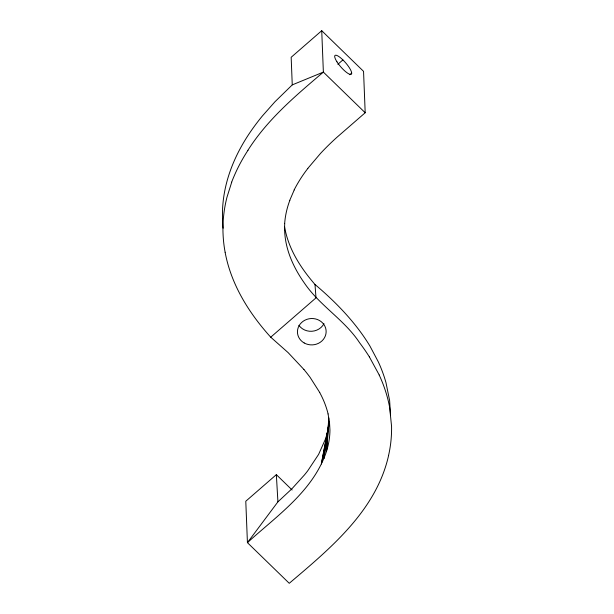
<?xml version="1.0" encoding="UTF-8"?>
<svg xmlns="http://www.w3.org/2000/svg" width="614" height="614" viewBox="0 0 614 614"><rect width="100%" height="100%" fill="white"/><g stroke="black" fill="none" stroke-linecap="round" stroke-linejoin="round"><path stroke-width="0.92" d="M328.774 418.004L326.494 451.351C313.263 491.1 277.006 515.683 247.427 542.646L289.255 583.3C330.34 548.44 376.267 510.618 388.624 455.373M329.012 422.34L326.494 451.351A88.493 81.278 -3.3 0 0 328.974 441.113A80.426 73.864 -3.3 0 0 329.948 430.046L329.48 421.995L328.045 413.943M328.828 422.309L323.854 458.535L327.523 433.568M327.792 431.719L328.198 428.94M328.467 427.091L328.743 425.241L321.368 463.969L327.515 431.834M231.724 182.151L226.988 197.171A150.407 138.142 -3.3 0 0 223.005 233.059L223.028 233.228A151.827 139.439 -3.3 0 0 225.115 252.185M289.77 200.302L294.221 189.964M247.949 150.23C267.512 119.323 295.802 95.546 323.371 72.107L321.728 30.7L291.166 57.286L292.256 84.885L274.949 101.77L262.454 115.885A243.405 223.55 -3.3 0 0 251.395 130.452C238.37 149.141 228.423 170.285 224.402 192.811A150.56 138.28 -3.3 0 0 222.583 208.576L222.475 219.259A151.144 138.818 -3.3 0 0 223.089 228.208M329.15 421.925A88.017 80.841 -3.3 0 1 325.405 439.171L318.612 454.383L307.721 470.815A179.211 164.598 -3.3 0 1 304.475 474.906L291.903 488.798L277.919 501.845L247.427 542.646L245.784 501.239L276.346 474.653L292.118 489.987M307.798 168.405L320.554 153.377A268.602 246.698 -3.3 0 1 336.971 137.275L365.192 112.753L363.549 71.347L321.728 30.7M337.853 64.309L342.904 59.911M349.803 74.731L351.692 73.089M225.123 252.262C231.079 284.505 249 313.155 270.728 337.186L316.01 297.859L314.99 284.474C300.691 267.95 288.273 248.754 284.597 226.865M292.256 84.885L323.371 72.107L365.192 112.753M270.728 337.186L288.135 352.628L303.945 369.505M314.99 284.474C330.954 297.959 345.951 312.733 358.607 329.411A215.069 197.531 -3.3 0 1 369.935 346.05L378.377 361.991A161.559 148.388 -3.3 0 1 385.976 382.622L389.621 400.566L390.565 415.548M369.344 356.841L379.222 374.985M319.756 392.523L310.154 377.441A181.199 166.417 -3.3 0 0 303.938 369.505M276.346 474.653L277.919 501.845M369.352 356.841A218.638 200.809 -3.3 0 0 359.627 342.804C344.462 319.74 319.587 305.626 304.26 282.877C294.689 269.231 287.191 253.689 285.142 236.981A86.919 79.828 -3.3 0 1 284.727 223.389M379.183 375A158.289 145.38 -3.3 0 1 389.614 407.166L391.563 426.308A142.433 130.82 -3.3 0 1 388.585 455.365M319.702 392.553A102.016 93.696 -3.3 0 1 328.106 413.928M231.662 182.128A188.16 172.81 -3.3 0 1 247.995 150.261M294.144 189.926A148.158 136.078 -3.3 0 1 307.844 168.436M284.673 223.266A96.383 88.523 -3.3 0 1 289.846 200.325M323.985 323.632A14.352 13.186 -3.3 0 1 311.927 331.268A14.352 13.186 -3.3 0 1 298.918 325.343M304.214 342.98A14.352 13.186 -3.3 0 0 326.134 332.013A14.352 13.186 -3.3 0 0 305.02 320.14A14.352 13.186 -3.3 0 0 304.214 342.98M336.963 61.822A12.441 3.17 49 0 0 351.323 74.233A12.441 3.17 49 0 0 341.269 58.407A12.441 3.17 49 0 0 336.963 61.822"/></g></svg>
